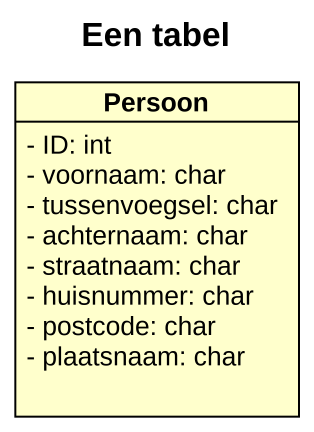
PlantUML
@startuml
title Een tabel
hide circle
hide empty members
skinparam classAttributeIconSize 0
class Persoon {
  - ID: int
  - voornaam: char
  - tussenvoegsel: char
  - achternaam: char
  - straatnaam: char
  - huisnummer: char
  - postcode: char
  - plaatsnaam: char
}
@enduml
